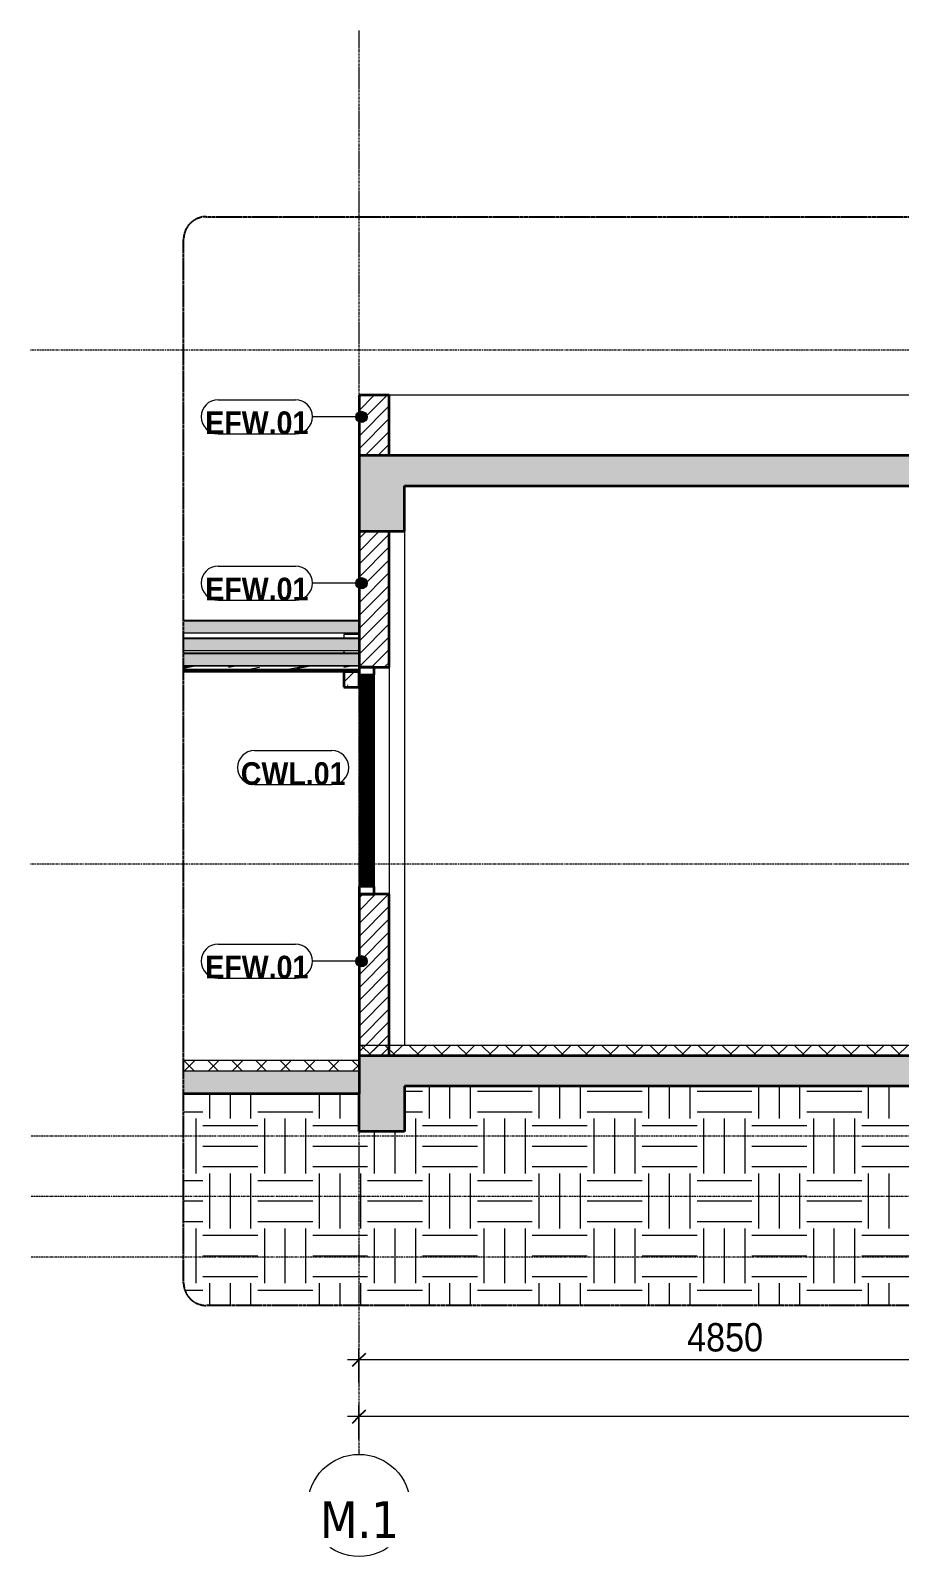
# Model space of a CAD drawing. Header units: millimetres. Extents: x 68650 to 268645, y -2410 to 17645.
# Drawn here: x 217496 to 223240, y -2380 to 7711 of the extents above; entities that cross this region are included whole.
import ezdxf

# ---------------------------------------------------------------- set-up
doc = ezdxf.new("R2010")
doc.units = ezdxf.units.MM
for name, pattern in [('Centre', [31.75, 6.35, -4.7625, 15.875, -4.7625]), ('Grid Line', [22.225, 12.7, -3.175, 3.175, -3.175]), ('Hidden', [7.14375, 4.7625, -2.38125])]:
    doc.linetypes.add(name, pattern=pattern)
for name, color, linetype, lineweight in [('A-ANNO-DIMS', 211, 'Continuous', 9), ('A-ANNO-DIMS-75', 211, 'Continuous', 9), ('A-ANNO-NOTE', 131, 'Continuous', 9), ('A-DETL-GENF', 92, 'Continuous', 18), ('A-DETL-GENF-2', 92, 'Hidden', 25), ('A-DETL-GENF-3', 9, 'Continuous', 18), ('A-DETL-MEDM', 33, 'Continuous', 35), ('A-FLOR-FNSH-1', 7, 'Continuous', 18), ('A-FLOR-LEVL-2', 51, 'Centre', 9), ('A-FLOR-MCUT', 51, 'Continuous', 18), ('A-FLOR-PATT-1', 8, 'Continuous', 18), ('A-GLAZ-CURT', 52, 'Continuous', 18), ('A-GLAZ-CURT-1', 8, 'Continuous', 18), ('A-GLAZ-CURT-2', 52, 'Continuous', 25), ('A-GLAZ-CWMG', 51, 'Continuous', 18), ('A-GLAZ-CWMG-1', 51, 'Continuous', 35), ('A-GLAZ-CWMG-3', 254, 'Continuous', 18), ('A-WALL', 113, 'Continuous', 18), ('A-WALL-2', 250, 'Continuous', 35), ('A-WALL-PATT-1', 111, 'Continuous', 18), ('S-COLS', 52, 'Continuous', 18), ('S-COLS-1', 52, 'Continuous', 35), ('S-COLS-3', 9, 'Continuous', 18), ('S-GRID-1', 1, 'Grid Line', 9), ('S-GRID-IDEN', 1, 'Continuous', 9)]:
    doc.layers.add(name, color=color, linetype=linetype, lineweight=lineweight)
doc.styles.add('Arial_B', font='arialbd.ttf', dxfattribs={"width": 0.9, "height": 150})
doc.styles.add('Tahoma_B', font='tahomabd.ttf', dxfattribs={"height": 243.75})
doc.styles.add('UTM Avo', font='', dxfattribs={"width": 0.9, "height": 187.5})
doc.styles.get('UTM Avo').set_extended_font_data('UTM Avo')
doc.dimstyles.new('1_Dim_chi_tiet_2_5', dxfattribs={"dimscale": 304.8, "dimtxt": 187.368928, "dimasz": 0.295276, "dimexe": 0.246063, "dimexo": 0.0625, "dimgap": 0.024606, "dimtad": 1, "dimdec": 0, "dimrnd": 5, "dimzin": 0, "dimdsep": 46, "dimtxsty": 'UTM Avo', "dimblk1": 'OBLIQUE', "dimblk2": 'OBLIQUE', "dimsah": 1, "dimcen": 0.09, "dimdle": 0.246063, "dimazin": 0, "dimtfac": 1, "dimtdec": 4, "dimtix": 1, "dimtmove": 0, "dimatfit": 3, "dimfxl": 0.492126, "dimfxlon": 1, "dimtvp": 1, "dimtolj": 1, "dimtzin": 0, "dimarcsym": 2})
pattern_1 = [(45, (223716.03, 2375), (-79.5495, 79.5495), []), (135, (223716.03, 2375), (-79.5495, -79.5495), [])]
pattern_2 = [(45, (223716.03, 2375), (-42.4264, 42.4264), [])]
pattern_3 = [(50, (75501.14, 2375), (546.553, -47.817), [57.15, -628.65]), (355, (75501.14, 2375), (-105.73, 573.17), [45.72, -502.92]), (100.451, (75546.7, 2371), (440.83, 525.35), [48.57, -534.27]), (46.184, (75501.14, 2527.4), (813.24, -126.13), [85.72, -942.98]), (96.636, (75568.9, 2516.9), (712.21, 742.28), [72.86, -801.4]), (351.184, (75501.1, 2527.4), (712.21, 742.28), [68.58, -754.38]), (21, (75577.34, 2489.3), (454.843, -306.796), [57.15, -628.65]), (326, (75577.34, 2489.3), (185.406, 552.564), [45.72, -502.92]), (71.451, (75615.24, 2463.73), (640.25, 245.764), [48.57, -534.27]), (37.5, (75501.14, 2375), (9.266, 253.665), [5.03, -491.795, 5.03, -505.51, -504.825]), (37.5, (75501.14, 2375), (9.266, 253.665), [-1007.364, 5.03, -499.796]), (7.5, (75501.14, 2375), (200.46, 300.541), [5.03, -286.055, 5.03, -480.365, -192.405]), (7.5, (75501.14, 2375), (200.46, 300.541), [-776.478, 5.03, -187.376]), (327.5, (75331.21, 2375), (406.773, -17.186), [5.03, -185.47, 5.03, -589.33, -788.67]), (327.5, (75331.21, 2375), (406.773, -17.186), [-784.86, 5.03, -783.64]), (317.5, (75255, 2375), (444.388, 76.28), [5.03, -242.62, 5.03, -389.687, -560.07]), (317.5, (75255, 2375), (444.388, 76.28), [-642.366, 5.03, -555.04]), (45, (75501.14, 2375), (-188.585, 188.585), []), (45, (75501.14, 2660.75), (-188.585, 188.585), [])]

# ---------------------------------------------------------------- blocks, each defined once
blk = doc.blocks.new('Rectangular Mullion - 50 x 100mm-2333348-TKCS_NHÀ MÁY PHÁT ĐIỆN - MẶT CẮT 1')
at = {"layer": 'A-GLAZ-CWMG-1'}
for p, q in [((71552.564287, 2050), (71452.564287, 2050)), ((71452.564287, 2050), (71452.564287, 2000)), ((71552.564287, 2000), (71552.564287, 2050)), ((71452.564287, 2000), (71552.564287, 2000))]:
    blk.add_line(p, q, dxfattribs=at)
blk = doc.blocks.new('Rectangular Mullion - MULLION LA SACH-2333350-TKCS_NHÀ MÁY PHÁT ĐIỆN - MẶT CẮT 1')
at = {"layer": 'A-GLAZ-CWMG'}
blk.add_hatch(color=256, dxfattribs=at).paths.add_polyline_path([(71488, 2065), (71488, 2066), (71483, 2066), (71483, 2076), (71524, 2123), (71524, 2134), (71517, 2134), (71517, 2133), (71523, 2133), (71523, 2123), (71482, 2077), (71482, 2065)])
at = {"layer": 'A-GLAZ-CWMG-1'}
for p, q in [((71523, 2123), (71482, 2077)), ((71483, 2076), (71524, 2123)), ((71524, 2134), (71517, 2134)), ((71517, 2134), (71517, 2133)), ((71517, 2133), (71523, 2133)), ((71523, 2133), (71523, 2123)), ((71524, 2123), (71524, 2134)), ((71482, 2077), (71482, 2065)), ((71482, 2065), (71488, 2065)), ((71483, 2066), (71483, 2076)), ((71488, 2066), (71483, 2066)), ((71488, 2065), (71488, 2066))]:
    blk.add_line(p, q, dxfattribs=at)
blk = doc.blocks.new('Rectangular Mullion - 50 x 100mm-2333346-TKCS_NHÀ MÁY PHÁT ĐIỆN - MẶT CẮT 1')
at = {"layer": 'A-GLAZ-CWMG-1'}
for p, q in [((71552.564287, 3500), (71452.564287, 3500)), ((71452.564287, 3500), (71452.564287, 3450)), ((71452.564287, 3450), (71552.564287, 3450)), ((71552.564287, 3450), (71552.564287, 3500))]:
    blk.add_line(p, q, dxfattribs=at)
blk = doc.blocks.new('Rectangular Mullion - 50 x 100mm-2333207-TKCS_NHÀ MÁY PHÁT ĐIỆN - MẶT CẮT 1')
at = {"layer": 'A-GLAZ-CWMG-3'}
blk.add_hatch(color=256, dxfattribs=at).paths.add_polyline_path([(71551, 2050), (71553, 2050), (71553, 2100), (71504, 2100), (71483, 2076), (71483, 2066), (71488, 2066), (71488, 2065), (71482, 2065), (71483, 2077), (71502, 2100), (71453, 2100), (71453, 2050), (71524, 2050)])
at = {"layer": 'A-GLAZ-CWMG'}
for p, q in [((71453, 2100), (71453, 2050)), ((71553, 2100), (71553, 2050))]:
    blk.add_line(p, q, dxfattribs=at)
blk = doc.blocks.new('Rectangular Mullion - 50 x 100mm-2333208-TKCS_NHÀ MÁY PHÁT ĐIỆN - MẶT CẮT 1')
at = {"layer": 'A-GLAZ-CWMG-3'}
blk.add_hatch(color=256, dxfattribs=at).paths.add_polyline_path([(71551, 2100), (71553, 2100), (71553, 2200), (71504, 2200), (71483, 2176), (71483, 2166), (71488, 2166), (71488, 2165), (71482, 2165), (71483, 2177), (71502, 2200), (71453, 2200), (71453, 2100), (71502, 2100), (71523, 2123), (71523, 2133), (71517, 2133), (71517, 2134), (71524, 2134), (71523, 2122), (71504, 2100), (71524, 2100)])
at = {"layer": 'A-GLAZ-CWMG'}
for p, q in [((71453, 2200), (71453, 2100)), ((71553, 2200), (71553, 2100))]:
    blk.add_line(p, q, dxfattribs=at)
blk = doc.blocks.new('Rectangular Mullion - 50 x 100mm-V79-TKCS_NHÀ MÁY PHÁT ĐIỆN - MẶT CẮT 1')
at = {"layer": 'A-GLAZ-CWMG-3'}
blk.add_hatch(color=256, dxfattribs=at).paths.add_polyline_path([(71551, 3300), (71553, 3300), (71553, 3400), (71504, 3400), (71483, 3376), (71483, 3366), (71488, 3366), (71488, 3365), (71482, 3365), (71483, 3377), (71502, 3400), (71453, 3400), (71453, 3300), (71502, 3300), (71523, 3323), (71523, 3333), (71517, 3333), (71517, 3334), (71524, 3334), (71523, 3322), (71504, 3300), (71524, 3300)])
at = {"layer": 'A-GLAZ-CWMG'}
for p, q in [((71453, 3369), (71453, 3300)), ((71553, 3400), (71553, 3300))]:
    blk.add_line(p, q, dxfattribs=at)
blk = doc.blocks.new('Rectangular Mullion - 50 x 100mm-2333209-TKCS_NHÀ MÁY PHÁT ĐIỆN - MẶT CẮT 1')
at = {"layer": 'A-GLAZ-CWMG-3'}
blk.add_hatch(color=256, dxfattribs=at).paths.add_polyline_path([(71453, 3400), (71502, 3400), (71523, 3423), (71523, 3433), (71517, 3433), (71517, 3434), (71524, 3434), (71523, 3422), (71504, 3400), (71553, 3400), (71553, 3450), (71453, 3450)])
at = {"layer": 'A-GLAZ-CWMG'}
blk.add_line((71553, 3450), (71553, 3400), dxfattribs=at)
blk = doc.blocks.new('TRỤ ĐỂ XE ĐẦU HỒI - TRỤ ĐỂ XE ĐẦU HỒI-2550560-TKCS_NHÀ MÁY PHÁT ĐIỆN - MẶT CẮT 1')
at = {"layer": 'S-COLS-3'}
h = blk.add_hatch(dxfattribs=at)
h.set_pattern_fill('FP_78', color=256, style=0, pattern_type=2)
h.set_pattern_definition(pattern_3)
h.paths.add_polyline_path([(71453, 3369), (71453, 3470), (71353, 3470), (71353, 3369)])
h = blk.add_hatch(dxfattribs=at)
h.set_pattern_fill('FP_78', color=256, style=0, pattern_type=2)
h.set_pattern_definition(pattern_3)
h.paths.add_polyline_path([(71453, 3369), (71453, 3470), (71353, 3470), (71353, 3369)])
at = {"layer": 'S-COLS'}
for p, q in [((71353, 3718), (71353, 3693)), ((71453, 3718), (71353, 3718)), ((71353, 3610), (71353, 3594)), ((71353, 3510), (71353, 3508)), ((71353, 3472), (71353, 3470))]:
    blk.add_line(p, q, dxfattribs=at)
at = {"layer": 'S-COLS-1'}
for p, q in [((71453, 3470), (71353, 3470)), ((71353, 3470), (71353, 3369)), ((71453, 3369), (71453, 3470)), ((71353, 3369), (71453, 3369))]:
    blk.add_line(p, q, dxfattribs=at)
blk = doc.blocks.new('Rectangular Mullion - 40 x 80mm-2354327-TKCS_NHÀ MÁY PHÁT ĐIỆN - MẶT CẮT 1')
at = {"layer": 'A-GLAZ-CWMG'}
for points in [[(71453, 3806), (71453, 3809), (70293, 3809), (70293, 3806), (70913, 3806)], [(70293, 3726), (71453, 3726), (71453, 3806), (70293, 3806)]]:
    blk.add_hatch(color=256, dxfattribs=at).paths.add_polyline_path(points)
for p, q in [((71453, 3809), (70293, 3809)), ((71453, 3806), (70293, 3806)), ((71453, 3726), (70293, 3726))]:
    blk.add_line(p, q, dxfattribs=at)
blk = doc.blocks.new('System Panel - Glazed-2354325-TKCS_NHÀ MÁY PHÁT ĐIỆN - MẶT CẮT 1')
at = {"layer": 'A-GLAZ-CURT'}
h = blk.add_hatch(dxfattribs=at)
h.set_pattern_fill('FP_80', color=256, style=0, pattern_type=2)
h.set_pattern_definition([(11.254, (76396.27, 3477.935), (0.0003, 75.8138), [121.397, -655.543]), (11.254, (75634.27, 3477.935), (0.0003, 75.8138), [121.397, -655.543]), (11.254, (76761.045, 3492.58), (0.0003, 75.8138), [121.397, -655.543]), (11.254, (75999.045, 3492.58), (0.0003, 75.8138), [121.397, -655.543]), (11.254, (76705.836, 3487.41), (0.0003, 75.8138), [121.397, -655.543]), (11.254, (75943.836, 3487.41), (0.0003, 75.8138), [121.397, -655.543]), (11.254, (76649.56, 3517.02), (0.0003, 75.8138), [59.004, -717.935]), (11.254, (75887.56, 3517.02), (0.0003, 75.8138), [59.004, -717.935]), (11.254, (76612.75, 3512.44), (0.0003, 75.8138), [121.397, -655.543]), (11.254, (75850.75, 3512.44), (0.0003, 75.8138), [121.397, -655.543]), (11.254, (76619.246, 3515.73), (0.0003, 75.8138), [121.397, -655.543]), (11.254, (75857.246, 3515.73), (0.0003, 75.8138), [121.397, -655.543]), (11.254, (76311.816, 3501.3), (0.0003, 75.8138), [121.397, -655.543]), (11.254, (75549.816, 3501.3), (0.0003, 75.8138), [121.397, -655.543]), (11.254, (76318.31, 3505.174), (0.0003, 75.8138), [121.397, -655.543]), (11.254, (75556.31, 3505.174), (0.0003, 75.8138), [121.397, -655.543]), (11.254, (76320.06, 3507.97), (0.0003, 75.8138), [121.397, -655.543]), (11.254, (75558.06, 3507.97), (0.0003, 75.8138), [121.397, -655.543])])
h.paths.add_polyline_path([(70913, 3484), (71453, 3484), (71453, 3508), (70293, 3508), (70293, 3484)])
at = {"layer": 'A-GLAZ-CURT-1'}
h = blk.add_hatch(dxfattribs=at)
h.set_pattern_fill('FP_79', color=256, style=0, pattern_type=2)
h.set_pattern_definition([(45, (75501.14, 2375), (-126.285, 126.285), []), (45, (75501.14, 2464.3), (-126.285, 126.285), []), (50, (75501.14, 2375), (204.957, -17.931), [21.431, -235.744]), (355, (75501.14, 2375), (-39.648, 214.9384), [17.145, -188.595]), (100.451, (75518.22, 2373.5), (165.3105, 197.007), [18.214, -200.351]), (46.184, (75501.14, 2432.15), (304.964, -47.299), [32.147, -353.616]), (96.636, (75526.55, 2428.2), (267.078, 278.356), [27.321, -300.527]), (351.184, (75501.14, 2432.15), (267.08, 278.353), [25.718, -282.893]), (21, (75529.72, 2417.86), (170.5664, -115.048), [21.431, -235.744]), (326, (75529.72, 2417.86), (69.5275, 207.211), [17.145, -188.595]), (71.451, (75543.93, 2408.28), (240.0946, 92.162), [18.214, -200.351]), (37.5, (75501.14, 2375), (3.4749, 95.1246), [3.772, -182.537, 3.772, -187.681, -189.309]), (37.5, (75501.14, 2375), (3.4749, 95.1246), [-377.762, 3.772, -185.537]), (7.5, (75501.14, 2375), (75.1724, 112.7032), [3.772, -105.385, 3.772, -178.251, -72.152]), (7.5, (75501.14, 2375), (75.1724, 112.7032), [-291.179, 3.772, -68.38]), (327.5, (75437.42, 2375), (152.5401, -6.4451), [3.772, -67.666, 3.772, -219.113, -295.751]), (327.5, (75437.42, 2375), (152.5401, -6.4451), [-294.323, 3.772, -291.979]), (317.5, (75408.84, 2375), (166.6458, 28.605), [3.772, -89.097, 3.772, -144.247, -210.026]), (317.5, (75408.84, 2375), (166.6458, 28.605), [-240.887, 3.772, -206.254])])
h.paths.add_polyline_path([(70293, 3472), (71453, 3472), (71453, 3484), (70293, 3484)])
at = {"layer": 'A-GLAZ-CURT'}
blk.add_line((71453, 3508), (70293, 3508), dxfattribs=at)
at = {"layer": 'A-GLAZ-CURT-2'}
for p, q in [((71453, 3484), (70293, 3484)), ((70293, 3472), (71453, 3472)), ((71453, 3472), (71453, 3484))]:
    blk.add_line(p, q, dxfattribs=at)
blk = doc.blocks.new('Rectangular Mullion - 40 x 80mm-2354333-TKCS_NHÀ MÁY PHÁT ĐIỆN - MẶT CẮT 1')
at = {"layer": 'A-GLAZ-CWMG'}
for points in [[(70293, 3590), (71453, 3590), (71453, 3594), (70293, 3594)], [(71453, 3510), (71453, 3590), (70293, 3590), (70293, 3510), (70913, 3510)]]:
    blk.add_hatch(color=256, dxfattribs=at).paths.add_polyline_path(points)
for p, q in [((71453, 3594), (70293, 3594)), ((71453, 3590), (70293, 3590)), ((71453, 3510), (70293, 3510))]:
    blk.add_line(p, q, dxfattribs=at)
blk = doc.blocks.new('BORDER VIEW - BORDER VIEW-2322467-TKCS_NHÀ MÁY PHÁT ĐIỆN - MẶT CẮT 1')
at = {"layer": 'A-DETL-GENF-2'}
for p, q in [((70443, 6480), (90516, 6480)), ((70293, -570), (70293, 6330)), ((90516, -720), (70443, -720))]:
    blk.add_line(p, q, dxfattribs=at)
for centre, start, end in [((70443, 6330), 90, 180), ((70443, -570), 180, 270)]:
    blk.add_arc(centre, 150, start, end, dxfattribs=at)
blk = doc.blocks.new('Grid - M_Grid Head - Circle-353313-TKCS_NHÀ MÁY PHÁT ĐIỆN - MẶT CẮT 1')
at = {"layer": 'S-GRID-IDEN'}
blk.add_circle((71453, -2043), 338, dxfattribs=at)
blk = doc.blocks.new('DIMBLOCK74-TKCS_NHÀ MÁY PHÁT ĐIỆN - MẶT CẮT 1')
at = {"layer": 'A-ANNO-DIMS-75'}
for p, q in [((219667, -1230), (219667, -1005)), ((224517, -1230), (224517, -1005)), ((224517, -1080), (219592, -1080)), ((219667, -1080), (219667, -1230)), ((224517, -1080), (224517, -1230))]:
    blk.add_line(p, q, dxfattribs=at)
at = {"layer": 'A-ANNO-DIMS-75', "lineweight": 25}
for p, q in [((219667, -1080), (219622, -1125)), ((219667, -1080), (219712, -1035)), ((224517, -1080), (224472, -1125)), ((224517, -1080), (224562, -1035))]:
    blk.add_line(p, q, dxfattribs=at)
at = {"layer": 'A-ANNO-DIMS-75', "color": 0, "insert": (221836, -837), "char_height": 187.5, "width": 616.24, "attachment_point": 1, "line_spacing_factor": 1.110334, "style": 'UTM Avo'}
blk.add_mtext('4850', dxfattribs=at)
blk = doc.blocks.new('_Oblique')
at = {"color": 0, "linetype": 'ByBlock', "lineweight": -2}
blk.add_line((-0.5, -0.5), (0.5, 0.5), dxfattribs=at)
blk = doc.blocks.new('DIMBLOCK75-TKCS_NHÀ MÁY PHÁT ĐIỆN - MẶT CẮT 1')
at = {"layer": 'A-ANNO-DIMS-75'}
for p, q in [((219667, -1605), (219667, -1380)), ((237667, -1605), (237667, -1380)), ((237742, -1455), (219592, -1455)), ((219667, -1455), (219667, -1605)), ((237667, -1455), (237667, -1605))]:
    blk.add_line(p, q, dxfattribs=at)
at = {"layer": 'A-ANNO-DIMS-75', "lineweight": 25}
for p, q in [((219667, -1455), (219712, -1410)), ((237667, -1455), (237712, -1410)), ((219667, -1455), (219622, -1500)), ((237667, -1455), (237622, -1500))]:
    blk.add_line(p, q, dxfattribs=at)
at = {"layer": 'A-ANNO-DIMS-75', "color": 0, "insert": (228346, -1212), "char_height": 187.5, "width": 770.29, "attachment_point": 1, "line_spacing_factor": 1.110334, "style": 'UTM Avo'}
blk.add_mtext('18000', dxfattribs=at)
blk = doc.blocks.new('NCV_GHI CHU VAT LIEU HOAN THIEN - NCV_GHI CHU VAT LIEU HOAN THIEN-2360914-TKCS_NHÀ MÁY PHÁT ĐIỆN - MẶT CẮT 1')
at = {"layer": 'A-ANNO-NOTE'}
for p, q in [((75260, 3107), (75770, 3107)), ((75260, 2881), (75770, 2881))]:
    blk.add_line(p, q, dxfattribs=at)
for centre, start, end in [((75260, 2994), 90, 270), ((75770, 2994), 270, 90)]:
    blk.add_arc(centre, 113, start, end, dxfattribs=at)

msp = doc.modelspace()

# ---------------------------------------------------------------- hatches: boundary and pattern name
at = {"layer": 'A-ANNO-NOTE'}
h = msp.add_hatch(color=256, dxfattribs=at)
edge = h.paths.add_edge_path()
edge.add_arc((219683.6, 5156.2), 37.5, 0, 360)
h = msp.add_hatch(color=256, dxfattribs=at)
edge = h.paths.add_edge_path()
edge.add_arc((219683.6, 4056.2), 37.5, 0, 360)
h = msp.add_hatch(color=256, dxfattribs=at)
edge = h.paths.add_edge_path()
edge.add_arc((219683.6, 1556.2), 37.5, 0, 360)
at = {"layer": 'A-DETL-GENF-3'}
h = msp.add_hatch(dxfattribs=at)
h.set_pattern_fill('FP_78', color=256, style=0, pattern_type=2)
h.set_pattern_definition([(50, (223716.03, 2375), (546.553, -47.817), [57.15, -628.65]), (355, (223716, 2375), (-105.728, 573.17), [45.72, -502.92]), (100.451, (223761.57, 2371), (440.828, 525.35), [48.57, -534.27]), (46.184, (223716, 2527.4), (813.237, -126.13), [85.725, -942.975]), (96.636, (223783.8, 2516.9), (712.207, 742.283), [72.855, -801.405]), (351.184, (223716, 2527.4), (712.215, 742.276), [68.58, -754.38]), (21, (223792.23, 2489.3), (454.843, -306.796), [57.15, -628.65]), (326, (223792.2, 2489.3), (185.406, 552.564), [45.72, -502.92]), (71.451, (223830.13, 2463.73), (640.251, 245.764), [48.57, -534.27]), (37.5, (223716.03, 2375), (9.2664, 253.665), [5.029, -491.795, 5.029, -505.511, -504.825]), (37.5, (223716.03, 2375), (9.2664, 253.665), [-1007.364, 5.029, -499.796]), (7.5, (223716.03, 2375), (200.4594, 300.5414), [5.029, -286.055, 5.029, -480.365, -192.405]), (7.5, (223716.03, 2375), (200.4594, 300.5414), [-776.478, 5.029, -187.376]), (327.5, (223546.1, 2375), (406.7728, -17.1864), [5.029, -185.471, 5.029, -589.331, -788.67]), (327.5, (223546.1, 2375), (406.7728, -17.1864), [-784.86, 5.029, -783.641]), (317.5, (223469.9, 2375), (444.388, 76.28), [5.029, -242.621, 5.029, -389.687, -560.07]), (317.5, (223469.9, 2375), (444.388, 76.28), [-642.366, 5.029, -555.041]), (45, (223716.03, 2375), (-188.5854, 188.5854), []), (45, (223716.03, 2660.75), (-188.5854, 188.5854), [])])
h.paths.add_polyline_path([(237367.5, 430), (237667.5, 430), (237667.5, 930), (219667.5, 930), (219667.5, 430), (219967.5, 430), (219967.5, 730), (224367.5, 730), (224367.5, 430), (224667.5, 430), (224667.5, 730), (229795.6, 730), (229795.6, 430), (230095.6, 430), (230095.6, 730), (233545.6, 730), (233545.6, 430), (233845.6, 430), (233845.6, 730), (237367.5, 730), (237367.5, 658.9)])
h.paths.add_polyline_path([(237667.5, 4400), (237667.5, 4900), (219667.5, 4900), (219667.5, 4400), (219967.5, 4400), (219967.5, 4700), (224367.5, 4700), (224367.5, 4400), (224667.5, 4400), (224667.5, 4700), (229795.6, 4700), (229795.6, 4400), (230095.6, 4400), (230095.6, 4700), (233545.6, 4700), (233545.6, 4400), (233845.6, 4400), (233845.6, 4700), (237367.5, 4700), (237367.5, 4400)])
h = msp.add_hatch(dxfattribs=at)
h.set_pattern_fill('FP_83', color=256, style=0, pattern_type=2)
h.set_pattern_definition([(0, (223716.03, 2375), (362.902, 362.902), [362.902, -362.902]), (0, (223716.03, 2511.1), (362.902, 362.902), [362.902, -362.902]), (0, (223716.03, 2647.18), (362.902, 362.902), [362.902, -362.902]), (90, (223761.4, 2692.54), (-362.902, 362.903), [362.902, -362.902]), (90, (223897.48, 2692.54), (-362.902, 362.903), [362.902, -362.902]), (90, (224033.57, 2692.54), (-362.902, 362.903), [362.902, -362.902])])
h.paths.add_polyline_path([(228706.4, -720), (238730.5, -720), (238769.3, -714.9), (238805.5, -699.9), (238836.5, -676.1), (238860.4, -645), (238875.3, -608.8), (238880.5, -567.2), (238880.5, 730), (237667.5, 730), (237667.5, 430), (237367.5, 430), (237367.5, 730), (233845.6, 730), (233845.6, 430), (233545.6, 430), (233545.6, 730), (230095.6, 730), (230095.6, 430), (229795.6, 430), (229795.6, 730), (224667.5, 730), (224667.5, 430), (224367.5, 430), (224367.5, 730), (219967.5, 730), (219967.5, 430), (219667.5, 430), (219667.5, 680), (218507.5, 680), (218507.5, -570), (218512.6, -608.8), (218527.5, -645), (218551.4, -676.1), (218582.5, -699.9), (218618.6, -714.9), (218657.5, -720), (226152, -720)])
at = {"layer": 'A-FLOR-PATT-1'}
h = msp.add_hatch(dxfattribs=at)
h.set_pattern_fill('FP_76', color=256, style=0, pattern_type=2)
h.set_pattern_definition(pattern_1)
h.paths.add_polyline_path([(219667.5, 930), (237667.5, 930), (237667.5, 1000), (219667.5, 1000)])
h = msp.add_hatch(dxfattribs=at)
h.set_pattern_fill('FP_76', color=256, style=0, pattern_type=2)
h.set_pattern_definition(pattern_1)
h.paths.add_polyline_path([(218507.5, 830), (219667.5, 830), (219667.5, 900), (218507.5, 900), (218507.5, 897)])
h.paths.add_polyline_path([(238880.5, 830), (238880.5, 900), (237667.5, 900), (237667.5, 830)])
h = msp.add_hatch(dxfattribs=at)
h.set_pattern_fill('FP_74', color=256, style=0, pattern_type=2)
h.set_pattern_definition([(0, (223716.03, 2375), (304.8, 76.2), [25.146, -203.454, 25.146, -203.454, -1219.2]), (0, (223716.03, 2375), (304.8, 76.2), [-457.2, 25.146, -432.054, 25.146, -203.454, -533.4]), (0, (223716.03, 2375), (304.8, 76.2), [-1143, 25.146, -127.254, 25.146, -355.854]), (120, (223830.33, 2413.1), (-218.39114, 225.86454), [25.146, -203.454, 25.146, -203.454, -1219.2]), (120, (223830.33, 2413.1), (-218.39114, 225.86454), [-457.2, 25.146, -432.054, 25.146, -203.454, -533.4]), (120, (223830.33, 2413.1), (-218.39114, 225.86454), [-1143, 25.146, -127.254, 25.146, -355.854]), (240, (223868.43, 2565.5), (-86.40886, -302.06454), [25.146, -203.454, 25.146, -203.454, -1219.2]), (240, (223868.43, 2565.5), (-86.40886, -302.06454), [-457.2, 25.146, -432.054, 25.146, -203.454, -533.4]), (240, (223868.43, 2565.5), (-86.40886, -302.06454), [-1143, 25.146, -127.254, 25.146, -355.854])])
h.paths.add_polyline_path([(218507.5, 680), (219667.5, 680), (219667.5, 830), (218507.5, 830), (218507.5, 730)])
h.paths.add_polyline_path([(237667.5, 730), (238880.5, 730), (238880.5, 830), (237667.5, 830)])
h = msp.add_hatch(dxfattribs=at)
h.set_pattern_fill('FP_75', color=256, style=0, pattern_type=2)
h.set_pattern_definition([(50, (223716.03, 2375), (136.6383, -11.95415), [14.287, -157.162]), (355, (223716.03, 2375), (-26.4318, 143.293), [11.43, -125.73]), (100.451, (223727.41, 2374), (110.2073, 131.3379), [12.143, -133.568]), (46.184, (223716.03, 2413.1), (203.3093, -31.5316), [21.431, -235.744]), (96.636, (223732.97, 2410.47), (178.052, 185.5712), [18.214, -200.351]), (351.184, (223716.03, 2413.1), (178.0542, 185.5685), [17.145, -188.595]), (21, (223735.08, 2403.57), (113.7111, -76.6989), [14.287, -157.162]), (326, (223735.08, 2403.57), (46.352, 138.1412), [11.43, -125.73]), (71.451, (223744.55, 2397.18), (160.0634, 61.4411), [12.143, -133.568]), (37.5, (223716.027, 2375), (2.31655, 63.41591), [2.515, -121.691, 2.515, -125.12, -126.206]), (37.5, (223716.027, 2375), (2.31655, 63.41591), [-251.841, 2.515, -123.692]), (7.5, (223716.03, 2375), (50.11464, 75.13506), [2.515, -70.256, 2.515, -118.834, -48.101]), (7.5, (223716.03, 2375), (50.11464, 75.13506), [-194.12, 2.515, -45.587]), (327.5, (223673.546, 2375), (101.69342, -4.29674), [2.515, -45.11, 2.515, -146.075, -197.168]), (327.5, (223673.546, 2375), (101.69342, -4.29674), [-196.215, 2.515, -194.653]), (317.5, (223654.5, 2375), (111.0972, 19.0699), [2.515, -59.398, 2.515, -96.164, -140.018]), (317.5, (223654.5, 2375), (111.0972, 19.0699), [-160.592, 2.515, -137.503])])
h.paths.add_polyline_path([(218507.5, 680), (219667.5, 680), (219667.5, 830), (218507.5, 830), (218507.5, 730)])
h.paths.add_polyline_path([(237667.5, 730), (238880.5, 730), (238880.5, 830), (237667.5, 830)])
at = {"layer": 'A-WALL-PATT-1'}
h = msp.add_hatch(dxfattribs=at)
h.set_pattern_fill('FP_77', color=256, style=0, pattern_type=2)
h.set_pattern_definition(pattern_2)
h.paths.add_polyline_path([(219867.5, 4900), (219867.5, 5300), (219667.5, 5300), (219667.5, 4900)])
h = msp.add_hatch(dxfattribs=at)
h.set_pattern_fill('FP_77', color=256, style=0, pattern_type=2)
h.set_pattern_definition(pattern_2)
h.paths.add_polyline_path([(219689.1, 930), (219867.5, 930), (219867.5, 2000), (219667.5, 2000), (219667.5, 930)])
h.paths.add_polyline_path([(219867.5, 3500), (219867.5, 4400), (219667.5, 4400), (219667.5, 3500), (219766.2, 3500)])

# ---------------------------------------------------------------- linework, layer by layer
at = {"layer": 'A-ANNO-NOTE'}
for p, q in [((219683.6, 5156.2), (219359.8, 5156.2)), ((219683.6, 4056.2), (219359.8, 4056.2)), ((219683.6, 1556.2), (219359.8, 1556.2))]:
    msp.add_line(p, q, dxfattribs=at)
for centre in [(219683.6, 5156.2), (219683.6, 4056.2), (219683.6, 1556.2)]:
    msp.add_circle(centre, 37.5, dxfattribs=at)
at = {"layer": 'A-DETL-MEDM'}
for p, q in [((237667.5, 4900), (219667.5, 4900)), ((219667.5, 4900), (219667.5, 4400)), ((219967.5, 4400), (219967.5, 4700)), ((219967.5, 4700), (224367.5, 4700)), ((219667.5, 4400), (219967.5, 4400)), ((237667.5, 930), (219667.5, 930)), ((219667.5, 930), (219667.5, 680)), ((224367.5, 730), (219967.5, 730)), ((219967.5, 730), (219967.5, 430)), ((219667.5, 680), (218507.5, 680)), ((219667.5, 430), (219667.5, 680)), ((219967.5, 430), (219667.5, 430))]:
    msp.add_line(p, q, dxfattribs=at)
at = {"layer": 'A-FLOR-FNSH-1'}
for p, q in [((237667.5, 1000), (219667.5, 1000)), ((219667.5, 900), (218507.5, 900))]:
    msp.add_line(p, q, dxfattribs=at)
at = {"layer": 'A-FLOR-LEVL-2'}
for p, q in [((217496.2, 5600), (240354.9, 5600)), ((217496.2, 2200), (240354.9, 2200)), ((239402.4, 400), (217496.2, 400)), ((240354.9, 0), (217496.2, 0)), ((239402.4, -400), (217496.2, -400))]:
    msp.add_line(p, q, dxfattribs=at)
at = {"layer": 'A-FLOR-MCUT'}
msp.add_line((219667.5, 830), (218507.5, 830), dxfattribs=at)
at = {"layer": 'A-WALL'}
for p, q in [((237467.5, 5300), (219867.5, 5300)), ((219867.5, 3500), (219867.5, 2000))]:
    msp.add_line(p, q, dxfattribs=at)
at = {"layer": 'A-WALL-2'}
for p, q in [((219667.5, 5300), (219667.5, 4900)), ((219867.5, 5300), (219667.5, 5300)), ((219867.5, 4900), (219867.5, 5300)), ((219667.5, 4400), (219667.5, 3500)), ((219867.5, 3500), (219867.5, 4400)), ((219667.5, 3500), (219867.5, 3500)), ((219667.5, 2000), (219667.5, 930)), ((219867.5, 2000), (219667.5, 2000)), ((219867.5, 930), (219867.5, 2000))]:
    msp.add_line(p, q, dxfattribs=at)
at = {"layer": 'S-COLS'}
for p, q in [((219967.5, 4400), (219967.5, 1000)), ((219867.5, 3500), (219867.5, 2000))]:
    msp.add_line(p, q, dxfattribs=at)
at = {"layer": 'S-GRID-1'}
for p, q in [((219667.5, 5836.5), (219667.5, 7711.5)), ((219667.5, 169.6), (219667.5, 5836.5)), ((219667.5, -1705.4), (219667.5, 169.6))]:
    msp.add_line(p, q, dxfattribs=at)

# ---------------------------------------------------------------- block references
at = {"layer": 'A-ANNO-NOTE'}
for p in [(143476.8, 2163), (143476.8, 1063), (143717.6, -157), (143476.8, -1437)]:
    msp.add_blockref('NCV_GHI CHU VAT LIEU HOAN THIEN - NCV_GHI CHU VAT LIEU HOAN THIEN-2360914-TKCS_NHÀ MÁY PHÁT ĐIỆN - MẶT CẮT 1', p, dxfattribs=at)
at = {"layer": 'A-DETL-GENF'}
msp.add_blockref('BORDER VIEW - BORDER VIEW-2322467-TKCS_NHÀ MÁY PHÁT ĐIỆN - MẶT CẮT 1', (148214.9, 0), dxfattribs=at)
at = {"layer": 'A-GLAZ-CURT'}
msp.add_blockref('System Panel - Glazed-2354325-TKCS_NHÀ MÁY PHÁT ĐIỆN - MẶT CẮT 1', (148214.9, 0), dxfattribs=at)
at = {"layer": 'A-GLAZ-CWMG'}
for name, p in [('Rectangular Mullion - 40 x 80mm-2354327-TKCS_NHÀ MÁY PHÁT ĐIỆN - MẶT CẮT 1', (148214.9, 0)), ('Rectangular Mullion - 40 x 80mm-2354333-TKCS_NHÀ MÁY PHÁT ĐIỆN - MẶT CẮT 1', (148214.9, 99.5)), ('Rectangular Mullion - 40 x 80mm-2354333-TKCS_NHÀ MÁY PHÁT ĐIỆN - MẶT CẮT 1', (148214.9, 0)), ('Rectangular Mullion - 50 x 100mm-2333346-TKCS_NHÀ MÁY PHÁT ĐIỆN - MẶT CẮT 1', (148214.9, 0)), ('Rectangular Mullion - 50 x 100mm-2333209-TKCS_NHÀ MÁY PHÁT ĐIỆN - MẶT CẮT 1', (148214.9, 0)), ('Rectangular Mullion - MULLION LA SACH-2333350-TKCS_NHÀ MÁY PHÁT ĐIỆN - MẶT CẮT 1', (148214.9, 1300)), ('Rectangular Mullion - 50 x 100mm-V79-TKCS_NHÀ MÁY PHÁT ĐIỆN - MẶT CẮT 1', (148214.9, 0)), ('Rectangular Mullion - MULLION LA SACH-2333350-TKCS_NHÀ MÁY PHÁT ĐIỆN - MẶT CẮT 1', (148214.9, 1200)), ('Rectangular Mullion - 50 x 100mm-2333208-TKCS_NHÀ MÁY PHÁT ĐIỆN - MẶT CẮT 1', (148214.9, 1100)), ('Rectangular Mullion - MULLION LA SACH-2333350-TKCS_NHÀ MÁY PHÁT ĐIỆN - MẶT CẮT 1', (148214.9, 1100)), ('Rectangular Mullion - 50 x 100mm-2333208-TKCS_NHÀ MÁY PHÁT ĐIỆN - MẶT CẮT 1', (148214.9, 1000)), ('Rectangular Mullion - MULLION LA SACH-2333350-TKCS_NHÀ MÁY PHÁT ĐIỆN - MẶT CẮT 1', (148214.9, 1000)), ('Rectangular Mullion - 50 x 100mm-2333208-TKCS_NHÀ MÁY PHÁT ĐIỆN - MẶT CẮT 1', (148214.9, 900)), ('Rectangular Mullion - MULLION LA SACH-2333350-TKCS_NHÀ MÁY PHÁT ĐIỆN - MẶT CẮT 1', (148214.9, 900)), ('Rectangular Mullion - 50 x 100mm-2333208-TKCS_NHÀ MÁY PHÁT ĐIỆN - MẶT CẮT 1', (148214.9, 800)), ('Rectangular Mullion - MULLION LA SACH-2333350-TKCS_NHÀ MÁY PHÁT ĐIỆN - MẶT CẮT 1', (148214.9, 800)), ('Rectangular Mullion - 50 x 100mm-2333208-TKCS_NHÀ MÁY PHÁT ĐIỆN - MẶT CẮT 1', (148214.9, 700)), ('Rectangular Mullion - MULLION LA SACH-2333350-TKCS_NHÀ MÁY PHÁT ĐIỆN - MẶT CẮT 1', (148214.9, 700)), ('Rectangular Mullion - 50 x 100mm-2333208-TKCS_NHÀ MÁY PHÁT ĐIỆN - MẶT CẮT 1', (148214.9, 600)), ('Rectangular Mullion - MULLION LA SACH-2333350-TKCS_NHÀ MÁY PHÁT ĐIỆN - MẶT CẮT 1', (148214.9, 600)), ('Rectangular Mullion - 50 x 100mm-2333208-TKCS_NHÀ MÁY PHÁT ĐIỆN - MẶT CẮT 1', (148214.9, 500)), ('Rectangular Mullion - MULLION LA SACH-2333350-TKCS_NHÀ MÁY PHÁT ĐIỆN - MẶT CẮT 1', (148214.9, 500)), ('Rectangular Mullion - 50 x 100mm-2333208-TKCS_NHÀ MÁY PHÁT ĐIỆN - MẶT CẮT 1', (148214.9, 400)), ('Rectangular Mullion - MULLION LA SACH-2333350-TKCS_NHÀ MÁY PHÁT ĐIỆN - MẶT CẮT 1', (148214.9, 400)), ('Rectangular Mullion - 50 x 100mm-2333208-TKCS_NHÀ MÁY PHÁT ĐIỆN - MẶT CẮT 1', (148214.9, 300)), ('Rectangular Mullion - MULLION LA SACH-2333350-TKCS_NHÀ MÁY PHÁT ĐIỆN - MẶT CẮT 1', (148214.9, 300)), ('Rectangular Mullion - 50 x 100mm-2333208-TKCS_NHÀ MÁY PHÁT ĐIỆN - MẶT CẮT 1', (148214.9, 200)), ('Rectangular Mullion - MULLION LA SACH-2333350-TKCS_NHÀ MÁY PHÁT ĐIỆN - MẶT CẮT 1', (148214.9, 200)), ('Rectangular Mullion - 50 x 100mm-2333208-TKCS_NHÀ MÁY PHÁT ĐIỆN - MẶT CẮT 1', (148214.9, 100)), ('Rectangular Mullion - MULLION LA SACH-2333350-TKCS_NHÀ MÁY PHÁT ĐIỆN - MẶT CẮT 1', (148214.9, 100)), ('Rectangular Mullion - 50 x 100mm-2333208-TKCS_NHÀ MÁY PHÁT ĐIỆN - MẶT CẮT 1', (148214.9, 0)), ('Rectangular Mullion - MULLION LA SACH-2333350-TKCS_NHÀ MÁY PHÁT ĐIỆN - MẶT CẮT 1', (148214.9, 0)), ('Rectangular Mullion - 50 x 100mm-2333207-TKCS_NHÀ MÁY PHÁT ĐIỆN - MẶT CẮT 1', (148214.9, 0)), ('Rectangular Mullion - 50 x 100mm-2333348-TKCS_NHÀ MÁY PHÁT ĐIỆN - MẶT CẮT 1', (148214.9, 0))]:
    msp.add_blockref(name, p, dxfattribs=at)
at = {"layer": 'S-COLS'}
msp.add_blockref('TRỤ ĐỂ XE ĐẦU HỒI - TRỤ ĐỂ XE ĐẦU HỒI-2550560-TKCS_NHÀ MÁY PHÁT ĐIỆN - MẶT CẮT 1', (148214.9, 0), dxfattribs=at)
at = {"layer": 'S-GRID-IDEN'}
msp.add_blockref('Grid - M_Grid Head - Circle-353313-TKCS_NHÀ MÁY PHÁT ĐIỆN - MẶT CẮT 1', (148214.9, 0), dxfattribs=at)

# ---------------------------------------------------------------- texts
at = {"layer": 'A-ANNO-NOTE', "char_height": 150, "attachment_point": 5, "line_spacing_factor": 0.936439, "style": 'Arial_B'}
for s, insert, width in [('\\pt3.375,6.75,10.125,13.5,16.875,20.25,23.625,27,30.375,33.75,37.125,40.5,43.875,47.25,50.625,54,57.375,60.75,64.125,67.5,70.875,74.25,77.625,81,84.375,87.75,91.125,94.5,97.875,101.25,104.625,108;EFW.01', (218991.7, 5116.5), 691.875), ('\\pt3.375,6.75,10.125,13.5,16.875,20.25,23.625,27,30.375,33.75,37.125,40.5,43.875,47.25,50.625,54,57.375,60.75,64.125,67.5,70.875,74.25,77.625,81,84.375,87.75,91.125,94.5,97.875,101.25,104.625,108;EFW.01', (218991.7, 4016.5), 691.875), ('\\pt3.375,6.75,10.125,13.5,16.875,20.25,23.625,27,30.375,33.75,37.125,40.5,43.875,47.25,50.625,54,57.375,60.75,64.125,67.5,70.875,74.25,77.625,81,84.375,87.75,91.125,94.5,97.875,101.25,104.625,108;CWL.01', (219232.1, 2796.5), 701.325), ('\\pt3.375,6.75,10.125,13.5,16.875,20.25,23.625,27,30.375,33.75,37.125,40.5,43.875,47.25,50.625,54,57.375,60.75,64.125,67.5,70.875,74.25,77.625,81,84.375,87.75,91.125,94.5,97.875,101.25,104.625,108;EFW.01', (218991.7, 1516.5), 691.875)]:
    msp.add_mtext(s, dxfattribs=dict(at, insert=insert, width=width))

# ---------------------------------------------------------------- dimensions: what is measured, and where the dimension line sits
at = {"layer": 'A-ANNO-DIMS'}
for base, p1, p2, override, picture, middle in [((219667.5, -1080.4), (224517.5, -1230.4), (219667.5, -1230.4), {"dimpost": '<>', "dimfxl": 4850}, 'DIMBLOCK74-TKCS_NHÀ MÁY PHÁT ĐIỆN - MẶT CẮT 1', (222092.5, -975.9)), ((219667.5, -1455.4), (237667.5, -1605.4), (219667.5, -1605.4), {"dimpost": '<>', "dimfxl": 18000}, 'DIMBLOCK75-TKCS_NHÀ MÁY PHÁT ĐIỆN - MẶT CẮT 1', (228667.5, -1350.9))]:
    dim = msp.add_linear_dim(base=base, p1=p1, p2=p2, dimstyle='1_Dim_chi_tiet_2_5', override=override, dxfattribs=at)
    dim.commit()
    dim.dimension.update_dxf_attribs({"geometry": picture, "text_midpoint": middle})

# ---------------------------------------------------------------- next in the draw order: texts
at = {"layer": 'S-GRID-IDEN', "insert": (219670.6, -2136.5), "char_height": 243.75, "width": 620.25, "attachment_point": 5, "line_spacing_factor": 0.996129, "style": 'Tahoma_B', "bg_fill": 3, "box_fill_scale": 1.25, "bg_fill_color": 256, "bg_fill_true_color": 13158600, "bg_fill_transparency": 0}
msp.add_mtext('\\pt952.49944,1904.99888,2857.50075,3810.00019,4762.49962,5714.99906,6667.50094,7620.00037,8572.49981,9524.99925,10477.50113,11430.00056,12382.5,13334.99944,14287.49888,15240.00075,16192.50019,17144.99963,18097.49906,19050.00094,20002.50038,20954.99981,21907.49925,22860.00113,23812.50056,24765,25717.49944,26669.99887,27622.50075,28575.00019,29527.49963,30479.99906;M.1', dxfattribs=at)

doc.saveas('drawing.dxf')
